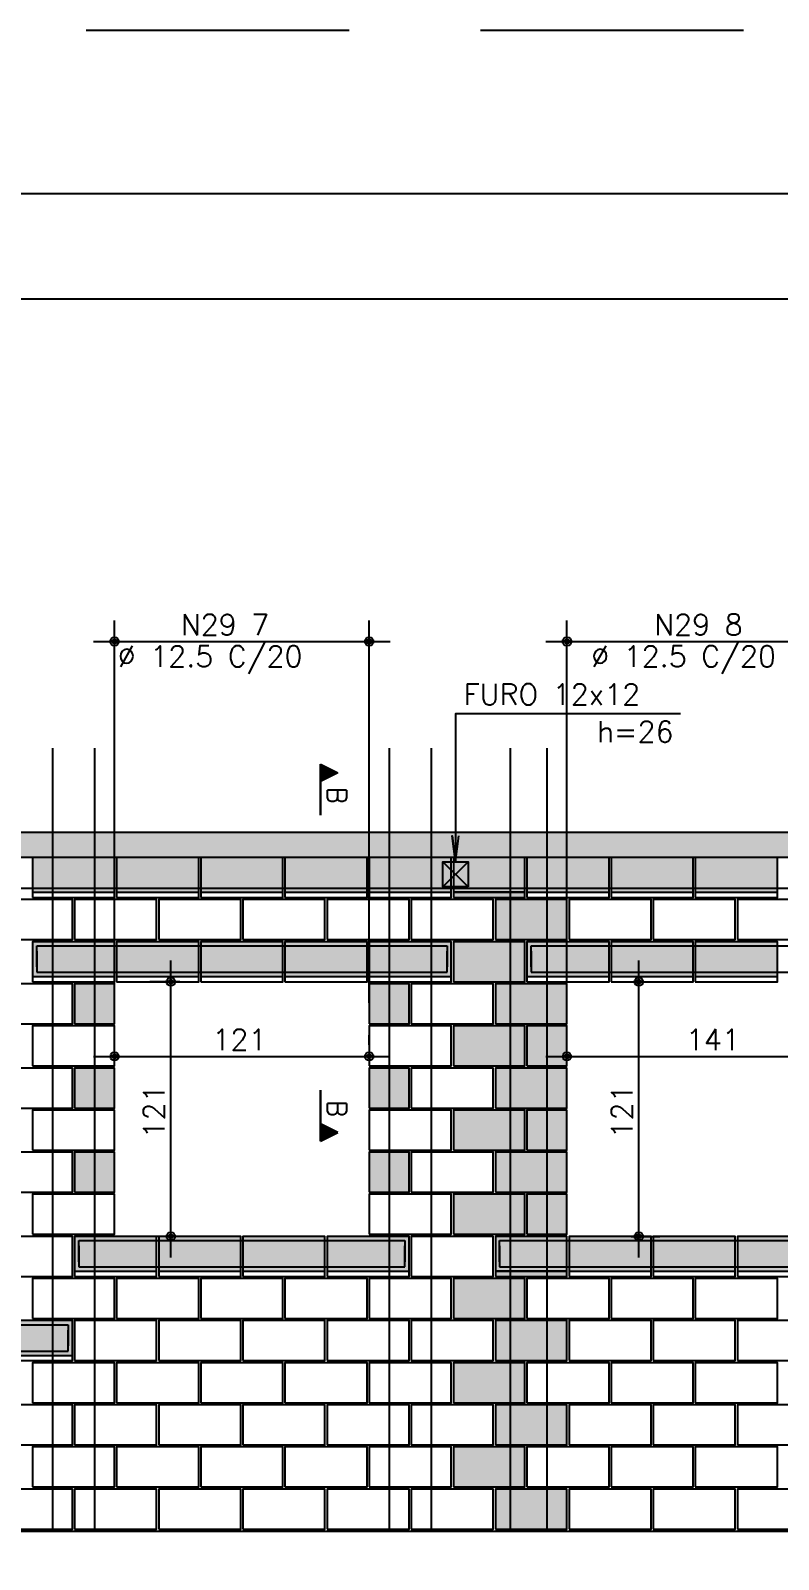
# Model space of a CAD drawing. Extents: x -1.9 to 86, y -1.6 to 60.9.
# Drawn here: x 23.02 to 30.13, y 46.42 to 60.95 of the extents above; entities that cross this region are included whole.
import ezdxf

# ---------------------------------------------------------------- set-up
doc = ezdxf.new("R2010")
doc.units = 0
doc.header["$MEASUREMENT"] = 0
doc.linetypes.add('HIDDEN', pattern=[0.375, 0.25, -0.125])
doc.layers.get('0').update_dxf_attribs({"linetype": 'CONTINUOUS'})
doc.layers.get('Defpoints').update_dxf_attribs({"linetype": 'CONTINUOUS'})
for name, color, linetype in [('ARQ_FOLHA', 7, 'CONTINUOUS'), ('PENA_01', 1, 'CONTINUOUS'), ('PENA_02', 2, 'CONTINUOUS'), ('PENA_03', 3, 'CONTINUOUS'), ('PENA_05', 5, 'CONTINUOUS'), ('PENA_09', 254, 'CONTINUOUS'), ('PENA_11', 252, 'CONTINUOUS'), ('PENA_21', 100, 'CONTINUOUS'), ('PENA_23', 50, 'CONTINUOUS')]:
    doc.layers.add(name, color=color, linetype=linetype)
doc.styles.get("Standard").update_dxf_attribs({"font": 'ROMANS.SHX'})

# ---------------------------------------------------------------- blocks, each defined once
blk = doc.blocks.new('FOLHA A1 - 841 X 594')
at = {"layer": 'ARQ_FOLHA', "color": 1}
for points in [[(-841, 0), (0, 0), (0, 594), (-841, 594)], [(-816, 10), (-10, 10), (-10, 584), (-816, 584)]]:
    blk.add_lwpolyline(points, close=True, dxfattribs=at)
at = {"layer": 'Defpoints', "color": 8, "linetype": 'HIDDEN', "ltscale": 100}
blk.add_lwpolyline([(-860.5, 609.5), (-860.5, -15.5), (19.5, -15.5), (19.5, 609.5)], close=True, dxfattribs=at)
blk = doc.blocks.new('*U24')
blk.add_blockref('FOLHA A1 - 841 X 594', (0, 0))

msp = doc.modelspace()

# ---------------------------------------------------------------- linework, layer by layer
at = {"layer": 'PENA_01', "linetype": 'Continuous'}
for p, q in [((23.82111, 51.709658), (23.82111, 55.341633)), ((26.24111, 51.709658), (26.24111, 55.341633)), ((28.12111, 51.899658), (28.12111, 55.341633)), ((23.62111, 55.141633), (26.44111, 55.141633)), ((27.92111, 55.141633), (31.14111, 55.141633)), ((26.941124, 53.049658), (27.181124, 52.809658)), ((27.181124, 53.049658), (26.941124, 52.809658)), ((23.04111, 52.759658), (23.82111, 52.759658)), ((23.84111, 52.759658), (24.62111, 52.759658)), ((24.64111, 52.759658), (25.42111, 52.759658)), ((25.44111, 52.759658), (26.22111, 52.759658)), ((26.24111, 52.759658), (27.02111, 52.759658)), ((27.04111, 52.759658), (27.72111, 52.759658)), ((27.74111, 52.759658), (28.52111, 52.759658)), ((28.54111, 52.759658), (29.32111, 52.759658)), ((29.34111, 52.759658), (30.12111, 52.759658)), ((24.35614, 49.289658), (24.35614, 52.109658)), ((28.803978, 49.289658), (28.803978, 52.109658)), ((23.04111, 51.959658), (23.82111, 51.959658)), ((23.84111, 51.959658), (24.62111, 51.959658)), ((24.44111, 51.909658), (24.15614, 51.909658)), ((24.64111, 51.959658), (25.42111, 51.959658)), ((25.44111, 51.959658), (26.22111, 51.959658)), ((26.24111, 51.959658), (27.02111, 51.959658)), ((27.74111, 51.959658), (28.52111, 51.959658)), ((28.54111, 51.959658), (29.32111, 51.959658)), ((28.74111, 51.909658), (29.003978, 51.909658)), ((29.34111, 51.959658), (30.12111, 51.959658)), ((23.82111, 51.289658), (23.82111, 51.400124)), ((26.24111, 51.309658), (26.24111, 51.400124)), ((28.12111, 51.309658), (28.12111, 51.400124)), ((23.62111, 51.200124), (26.44111, 51.200124)), ((27.92111, 51.200124), (31.14111, 51.200124)), ((24.43111, 49.489658), (24.15614, 49.489658)), ((28.73111, 49.489658), (29.003978, 49.489658)), ((23.44111, 49.159658), (24.22111, 49.159658)), ((24.24111, 49.159658), (25.02111, 49.159658)), ((25.04111, 49.159658), (25.82111, 49.159658)), ((25.84111, 49.159658), (26.62111, 49.159658)), ((27.44111, 49.159658), (28.12111, 49.159658)), ((28.14111, 49.159658), (28.92111, 49.159658)), ((28.94111, 49.159658), (29.72111, 49.159658)), ((29.74111, 49.159658), (30.52111, 49.159658)), ((22.64111, 48.359658), (23.42111, 48.359658))]:
    msp.add_line(p, q, dxfattribs=at)
msp.add_lwpolyline([(27.181124, 52.809658), (26.941124, 52.809658), (26.941124, 53.049658), (27.181124, 53.049658), (27.181124, 52.809658)], dxfattribs=at)
at = {"layer": 'PENA_02', "linetype": 'Continuous'}
msp.add_line((7.02111, 46.689658), (55.32111, 46.689658), dxfattribs=at)
for points in [[(7.02111, 53.329658), (55.32111, 53.329658), (55.32111, 53.089658), (55.02111, 53.089658), (55.02111, 52.709658), (54.54111, 52.709658), (54.54111, 53.089658), (53.82111, 53.089658), (53.82111, 51.909658), (48.84111, 51.909658), (48.84111, 53.089658), (48.44111, 53.089658), (48.44111, 52.709658), (48.16111, 52.709658), (48.16111, 53.089658), (47.38111, 53.089658), (47.38111, 52.709658), (47.10111, 52.709658), (47.10111, 53.089658), (46.42111, 53.089658), (46.42111, 51.909658), (39.64111, 51.909658), (39.64111, 53.089658), (7.62111, 53.089658)], [(23.04111, 52.709658), (23.82111, 52.709658), (23.82111, 53.089658), (23.04111, 53.089658), (23.04111, 52.709658)], [(23.84111, 52.709658), (24.62111, 52.709658), (24.62111, 53.089658), (23.84111, 53.089658), (23.84111, 52.709658)], [(24.64111, 52.709658), (25.42111, 52.709658), (25.42111, 53.089658), (24.64111, 53.089658), (24.64111, 52.709658)], [(25.44111, 52.709658), (26.22111, 52.709658), (26.22111, 53.089658), (25.44111, 53.089658), (25.44111, 52.709658)], [(26.24111, 52.709658), (27.02111, 52.709658), (27.02111, 53.089658), (26.24111, 53.089658), (26.24111, 52.709658)], [(27.04111, 52.709658), (27.72111, 52.709658), (27.72111, 53.089658), (27.04111, 53.089658), (27.04111, 52.709658)], [(27.74111, 52.709658), (28.52111, 52.709658), (28.52111, 53.089658), (27.74111, 53.089658), (27.74111, 52.709658)], [(28.54111, 52.709658), (29.32111, 52.709658), (29.32111, 53.089658), (28.54111, 53.089658), (28.54111, 52.709658)], [(29.34111, 52.709658), (30.12111, 52.709658), (30.12111, 53.089658), (29.34111, 53.089658), (29.34111, 52.709658)], [(22.64111, 52.309658), (23.42111, 52.309658), (23.42111, 52.689658), (22.64111, 52.689658), (22.64111, 52.309658)], [(23.44111, 52.309658), (24.22111, 52.309658), (24.22111, 52.689658), (23.44111, 52.689658), (23.44111, 52.309658)], [(24.24111, 52.309658), (25.02111, 52.309658), (25.02111, 52.689658), (24.24111, 52.689658), (24.24111, 52.309658)], [(25.04111, 52.309658), (25.82111, 52.309658), (25.82111, 52.689658), (25.04111, 52.689658), (25.04111, 52.309658)], [(25.84111, 52.309658), (26.62111, 52.309658), (26.62111, 52.689658), (25.84111, 52.689658), (25.84111, 52.309658)], [(26.64111, 52.309658), (27.42111, 52.309658), (27.42111, 52.689658), (26.64111, 52.689658), (26.64111, 52.309658)], [(27.44111, 52.309658), (28.12111, 52.309658), (28.12111, 52.689658), (27.44111, 52.689658), (27.44111, 52.309658)], [(28.14111, 52.309658), (28.92111, 52.309658), (28.92111, 52.689658), (28.14111, 52.689658), (28.14111, 52.309658)], [(28.94111, 52.309658), (29.72111, 52.309658), (29.72111, 52.689658), (28.94111, 52.689658), (28.94111, 52.309658)], [(29.74111, 52.309658), (30.52111, 52.309658), (30.52111, 52.689658), (29.74111, 52.689658), (29.74111, 52.309658)], [(23.04111, 51.909658), (23.82111, 51.909658), (23.82111, 52.289658), (23.04111, 52.289658), (23.04111, 51.909658)], [(23.84111, 51.909658), (24.62111, 51.909658), (24.62111, 52.289658), (23.84111, 52.289658), (23.84111, 51.909658)], [(24.64111, 51.909658), (25.42111, 51.909658), (25.42111, 52.289658), (24.64111, 52.289658), (24.64111, 51.909658)], [(25.44111, 51.909658), (26.22111, 51.909658), (26.22111, 52.289658), (25.44111, 52.289658), (25.44111, 51.909658)], [(26.24111, 51.909658), (27.02111, 51.909658), (27.02111, 52.289658), (26.24111, 52.289658), (26.24111, 51.909658)], [(27.04111, 51.909658), (27.72111, 51.909658), (27.72111, 52.289658), (27.04111, 52.289658), (27.04111, 51.909658)], [(27.74111, 51.909658), (28.52111, 51.909658), (28.52111, 52.289658), (27.74111, 52.289658), (27.74111, 51.909658)], [(28.54111, 51.909658), (29.32111, 51.909658), (29.32111, 52.289658), (28.54111, 52.289658), (28.54111, 51.909658)], [(29.34111, 51.909658), (30.12111, 51.909658), (30.12111, 52.289658), (29.34111, 52.289658), (29.34111, 51.909658)], [(22.64111, 51.509658), (23.42111, 51.509658), (23.42111, 51.889658), (22.64111, 51.889658), (22.64111, 51.509658)], [(23.44111, 51.509658), (23.82111, 51.509658), (23.82111, 51.889658), (23.44111, 51.889658), (23.44111, 51.509658)], [(26.24111, 51.509658), (26.62111, 51.509658), (26.62111, 51.889658), (26.24111, 51.889658), (26.24111, 51.509658)], [(26.64111, 51.509658), (27.42111, 51.509658), (27.42111, 51.889658), (26.64111, 51.889658), (26.64111, 51.509658)], [(27.44111, 51.509658), (28.12111, 51.509658), (28.12111, 51.889658), (27.44111, 51.889658), (27.44111, 51.509658)], [(23.04111, 51.109658), (23.82111, 51.109658), (23.82111, 51.489658), (23.04111, 51.489658), (23.04111, 51.109658)], [(26.24111, 51.109658), (27.02111, 51.109658), (27.02111, 51.489658), (26.24111, 51.489658), (26.24111, 51.109658)], [(27.04111, 51.109658), (27.72111, 51.109658), (27.72111, 51.489658), (27.04111, 51.489658), (27.04111, 51.109658)], [(27.74111, 51.109658), (28.12111, 51.109658), (28.12111, 51.489658), (27.74111, 51.489658), (27.74111, 51.109658)], [(22.64111, 50.709658), (23.42111, 50.709658), (23.42111, 51.089658), (22.64111, 51.089658), (22.64111, 50.709658)], [(23.44111, 50.709658), (23.82111, 50.709658), (23.82111, 51.089658), (23.44111, 51.089658), (23.44111, 50.709658)], [(26.24111, 50.709658), (26.62111, 50.709658), (26.62111, 51.089658), (26.24111, 51.089658), (26.24111, 50.709658)], [(26.64111, 50.709658), (27.42111, 50.709658), (27.42111, 51.089658), (26.64111, 51.089658), (26.64111, 50.709658)], [(27.44111, 50.709658), (28.12111, 50.709658), (28.12111, 51.089658), (27.44111, 51.089658), (27.44111, 50.709658)], [(23.04111, 50.309658), (23.82111, 50.309658), (23.82111, 50.689658), (23.04111, 50.689658), (23.04111, 50.309658)], [(26.24111, 50.309658), (27.02111, 50.309658), (27.02111, 50.689658), (26.24111, 50.689658), (26.24111, 50.309658)], [(27.04111, 50.309658), (27.72111, 50.309658), (27.72111, 50.689658), (27.04111, 50.689658), (27.04111, 50.309658)], [(27.74111, 50.309658), (28.12111, 50.309658), (28.12111, 50.689658), (27.74111, 50.689658), (27.74111, 50.309658)], [(22.64111, 49.909658), (23.42111, 49.909658), (23.42111, 50.289658), (22.64111, 50.289658), (22.64111, 49.909658)], [(23.44111, 49.909658), (23.82111, 49.909658), (23.82111, 50.289658), (23.44111, 50.289658), (23.44111, 49.909658)], [(26.24111, 49.909658), (26.62111, 49.909658), (26.62111, 50.289658), (26.24111, 50.289658), (26.24111, 49.909658)], [(26.64111, 49.909658), (27.42111, 49.909658), (27.42111, 50.289658), (26.64111, 50.289658), (26.64111, 49.909658)], [(27.44111, 49.909658), (28.12111, 49.909658), (28.12111, 50.289658), (27.44111, 50.289658), (27.44111, 49.909658)], [(23.04111, 49.509658), (23.82111, 49.509658), (23.82111, 49.889658), (23.04111, 49.889658), (23.04111, 49.509658)], [(26.24111, 49.509658), (27.02111, 49.509658), (27.02111, 49.889658), (26.24111, 49.889658), (26.24111, 49.509658)], [(27.04111, 49.509658), (27.72111, 49.509658), (27.72111, 49.889658), (27.04111, 49.889658), (27.04111, 49.509658)], [(27.74111, 49.509658), (28.12111, 49.509658), (28.12111, 49.889658), (27.74111, 49.889658), (27.74111, 49.509658)], [(22.64111, 49.109658), (23.42111, 49.109658), (23.42111, 49.489658), (22.64111, 49.489658), (22.64111, 49.109658)], [(23.44111, 49.109658), (24.22111, 49.109658), (24.22111, 49.489658), (23.44111, 49.489658), (23.44111, 49.109658)], [(24.24111, 49.109658), (25.02111, 49.109658), (25.02111, 49.489658), (24.24111, 49.489658), (24.24111, 49.109658)], [(25.04111, 49.109658), (25.82111, 49.109658), (25.82111, 49.489658), (25.04111, 49.489658), (25.04111, 49.109658)], [(25.84111, 49.109658), (26.62111, 49.109658), (26.62111, 49.489658), (25.84111, 49.489658), (25.84111, 49.109658)], [(26.64111, 49.109658), (27.42111, 49.109658), (27.42111, 49.489658), (26.64111, 49.489658), (26.64111, 49.109658)], [(27.44111, 49.109658), (28.12111, 49.109658), (28.12111, 49.489658), (27.44111, 49.489658), (27.44111, 49.109658)], [(28.14111, 49.109658), (28.92111, 49.109658), (28.92111, 49.489658), (28.14111, 49.489658), (28.14111, 49.109658)], [(28.94111, 49.109658), (29.72111, 49.109658), (29.72111, 49.489658), (28.94111, 49.489658), (28.94111, 49.109658)], [(29.74111, 49.109658), (30.52111, 49.109658), (30.52111, 49.489658), (29.74111, 49.489658), (29.74111, 49.109658)], [(23.04111, 48.709658), (23.82111, 48.709658), (23.82111, 49.089658), (23.04111, 49.089658), (23.04111, 48.709658)], [(23.84111, 48.709658), (24.62111, 48.709658), (24.62111, 49.089658), (23.84111, 49.089658), (23.84111, 48.709658)], [(24.64111, 48.709658), (25.42111, 48.709658), (25.42111, 49.089658), (24.64111, 49.089658), (24.64111, 48.709658)], [(25.44111, 48.709658), (26.22111, 48.709658), (26.22111, 49.089658), (25.44111, 49.089658), (25.44111, 48.709658)], [(26.24111, 48.709658), (27.02111, 48.709658), (27.02111, 49.089658), (26.24111, 49.089658), (26.24111, 48.709658)], [(27.04111, 48.709658), (27.72111, 48.709658), (27.72111, 49.089658), (27.04111, 49.089658), (27.04111, 48.709658)], [(27.74111, 48.709658), (28.52111, 48.709658), (28.52111, 49.089658), (27.74111, 49.089658), (27.74111, 48.709658)], [(28.54111, 48.709658), (29.32111, 48.709658), (29.32111, 49.089658), (28.54111, 49.089658), (28.54111, 48.709658)], [(29.34111, 48.709658), (30.12111, 48.709658), (30.12111, 49.089658), (29.34111, 49.089658), (29.34111, 48.709658)], [(22.64111, 48.309658), (23.42111, 48.309658), (23.42111, 48.689658), (22.64111, 48.689658), (22.64111, 48.309658)], [(23.44111, 48.309658), (24.22111, 48.309658), (24.22111, 48.689658), (23.44111, 48.689658), (23.44111, 48.309658)], [(24.24111, 48.309658), (25.02111, 48.309658), (25.02111, 48.689658), (24.24111, 48.689658), (24.24111, 48.309658)], [(25.04111, 48.309658), (25.82111, 48.309658), (25.82111, 48.689658), (25.04111, 48.689658), (25.04111, 48.309658)], [(25.84111, 48.309658), (26.62111, 48.309658), (26.62111, 48.689658), (25.84111, 48.689658), (25.84111, 48.309658)], [(26.64111, 48.309658), (27.42111, 48.309658), (27.42111, 48.689658), (26.64111, 48.689658), (26.64111, 48.309658)], [(27.44111, 48.309658), (28.12111, 48.309658), (28.12111, 48.689658), (27.44111, 48.689658), (27.44111, 48.309658)], [(28.14111, 48.309658), (28.92111, 48.309658), (28.92111, 48.689658), (28.14111, 48.689658), (28.14111, 48.309658)], [(28.94111, 48.309658), (29.72111, 48.309658), (29.72111, 48.689658), (28.94111, 48.689658), (28.94111, 48.309658)], [(29.74111, 48.309658), (30.52111, 48.309658), (30.52111, 48.689658), (29.74111, 48.689658), (29.74111, 48.309658)], [(23.04111, 47.909658), (23.82111, 47.909658), (23.82111, 48.289658), (23.04111, 48.289658), (23.04111, 47.909658)], [(23.84111, 47.909658), (24.62111, 47.909658), (24.62111, 48.289658), (23.84111, 48.289658), (23.84111, 47.909658)], [(24.64111, 47.909658), (25.42111, 47.909658), (25.42111, 48.289658), (24.64111, 48.289658), (24.64111, 47.909658)], [(25.44111, 47.909658), (26.22111, 47.909658), (26.22111, 48.289658), (25.44111, 48.289658), (25.44111, 47.909658)], [(26.24111, 47.909658), (27.02111, 47.909658), (27.02111, 48.289658), (26.24111, 48.289658), (26.24111, 47.909658)], [(27.04111, 47.909658), (27.72111, 47.909658), (27.72111, 48.289658), (27.04111, 48.289658), (27.04111, 47.909658)], [(27.74111, 47.909658), (28.52111, 47.909658), (28.52111, 48.289658), (27.74111, 48.289658), (27.74111, 47.909658)], [(28.54111, 47.909658), (29.32111, 47.909658), (29.32111, 48.289658), (28.54111, 48.289658), (28.54111, 47.909658)], [(29.34111, 47.909658), (30.12111, 47.909658), (30.12111, 48.289658), (29.34111, 48.289658), (29.34111, 47.909658)], [(22.64111, 47.509658), (23.42111, 47.509658), (23.42111, 47.889658), (22.64111, 47.889658), (22.64111, 47.509658)], [(23.44111, 47.509658), (24.22111, 47.509658), (24.22111, 47.889658), (23.44111, 47.889658), (23.44111, 47.509658)], [(24.24111, 47.509658), (25.02111, 47.509658), (25.02111, 47.889658), (24.24111, 47.889658), (24.24111, 47.509658)], [(25.04111, 47.509658), (25.82111, 47.509658), (25.82111, 47.889658), (25.04111, 47.889658), (25.04111, 47.509658)], [(25.84111, 47.509658), (26.62111, 47.509658), (26.62111, 47.889658), (25.84111, 47.889658), (25.84111, 47.509658)], [(26.64111, 47.509658), (27.42111, 47.509658), (27.42111, 47.889658), (26.64111, 47.889658), (26.64111, 47.509658)], [(27.44111, 47.509658), (28.12111, 47.509658), (28.12111, 47.889658), (27.44111, 47.889658), (27.44111, 47.509658)], [(28.14111, 47.509658), (28.92111, 47.509658), (28.92111, 47.889658), (28.14111, 47.889658), (28.14111, 47.509658)], [(28.94111, 47.509658), (29.72111, 47.509658), (29.72111, 47.889658), (28.94111, 47.889658), (28.94111, 47.509658)], [(29.74111, 47.509658), (30.52111, 47.509658), (30.52111, 47.889658), (29.74111, 47.889658), (29.74111, 47.509658)], [(23.04111, 47.109658), (23.82111, 47.109658), (23.82111, 47.489658), (23.04111, 47.489658), (23.04111, 47.109658)], [(23.84111, 47.109658), (24.62111, 47.109658), (24.62111, 47.489658), (23.84111, 47.489658), (23.84111, 47.109658)], [(24.64111, 47.109658), (25.42111, 47.109658), (25.42111, 47.489658), (24.64111, 47.489658), (24.64111, 47.109658)], [(25.44111, 47.109658), (26.22111, 47.109658), (26.22111, 47.489658), (25.44111, 47.489658), (25.44111, 47.109658)], [(26.24111, 47.109658), (27.02111, 47.109658), (27.02111, 47.489658), (26.24111, 47.489658), (26.24111, 47.109658)], [(27.04111, 47.109658), (27.72111, 47.109658), (27.72111, 47.489658), (27.04111, 47.489658), (27.04111, 47.109658)], [(27.74111, 47.109658), (28.52111, 47.109658), (28.52111, 47.489658), (27.74111, 47.489658), (27.74111, 47.109658)], [(28.54111, 47.109658), (29.32111, 47.109658), (29.32111, 47.489658), (28.54111, 47.489658), (28.54111, 47.109658)], [(29.34111, 47.109658), (30.12111, 47.109658), (30.12111, 47.489658), (29.34111, 47.489658), (29.34111, 47.109658)], [(22.64111, 46.709658), (23.42111, 46.709658), (23.42111, 47.089658), (22.64111, 47.089658), (22.64111, 46.709658)], [(23.44111, 46.709658), (24.22111, 46.709658), (24.22111, 47.089658), (23.44111, 47.089658), (23.44111, 46.709658)], [(24.24111, 46.709658), (25.02111, 46.709658), (25.02111, 47.089658), (24.24111, 47.089658), (24.24111, 46.709658)], [(25.04111, 46.709658), (25.82111, 46.709658), (25.82111, 47.089658), (25.04111, 47.089658), (25.04111, 46.709658)], [(25.84111, 46.709658), (26.62111, 46.709658), (26.62111, 47.089658), (25.84111, 47.089658), (25.84111, 46.709658)], [(26.64111, 46.709658), (27.42111, 46.709658), (27.42111, 47.089658), (26.64111, 47.089658), (26.64111, 46.709658)], [(27.44111, 46.709658), (28.12111, 46.709658), (28.12111, 47.089658), (27.44111, 47.089658), (27.44111, 46.709658)], [(28.14111, 46.709658), (28.92111, 46.709658), (28.92111, 47.089658), (28.14111, 47.089658), (28.14111, 46.709658)], [(28.94111, 46.709658), (29.72111, 46.709658), (29.72111, 47.089658), (28.94111, 47.089658), (28.94111, 46.709658)], [(29.74111, 46.709658), (30.52111, 46.709658), (30.52111, 47.089658), (29.74111, 47.089658), (29.74111, 46.709658)]]:
    msp.add_lwpolyline(points, dxfattribs=at)
for centre, radius in [((23.82111, 55.141633), 0.041625), ((23.82111, 55.141633), 0.02075), ((26.24111, 55.141633), 0.041625), ((26.24111, 55.141633), 0.02075), ((28.12111, 55.141633), 0.041625), ((28.12111, 55.141633), 0.02075), ((24.35614, 51.909658), 0.04), ((24.35614, 51.909658), 0.02), ((28.803978, 51.909658), 0.04), ((28.803978, 51.909658), 0.02), ((23.82111, 51.200124), 0.04), ((23.82111, 51.200124), 0.02), ((26.24111, 51.200124), 0.04), ((26.24111, 51.200124), 0.02), ((28.12111, 51.200124), 0.04), ((28.12111, 51.200124), 0.02), ((24.35614, 49.489658), 0.04), ((28.803978, 49.489658), 0.04), ((24.35614, 49.489658), 0.02), ((28.803978, 49.489658), 0.02)]:
    msp.add_circle(centre, radius, dxfattribs=at)
at = {"layer": 'PENA_03', "linetype": 'Continuous'}
for p, q in [((25.777661, 53.49098), (25.777661, 53.977362)), ((25.777661, 53.977362), (25.943594, 53.894396)), ((25.778356, 53.976234), (25.942033, 53.894396)), ((25.943594, 53.894396), (25.778356, 53.811777)), ((25.778357, 53.976234), (25.778357, 53.812557)), ((25.942033, 53.894396), (25.778357, 53.812557)), ((25.790425, 53.97098), (25.790425, 53.817811)), ((25.803189, 53.964598), (25.803189, 53.824193)), ((25.815953, 53.958216), (25.815953, 53.830575)), ((25.828717, 53.951834), (25.828717, 53.836957)), ((25.841481, 53.945452), (25.841481, 53.843339)), ((25.854245, 53.93907), (25.854245, 53.849721)), ((25.867009, 53.932688), (25.867009, 53.856103)), ((25.879773, 53.926306), (25.879773, 53.862485)), ((25.892537, 53.919924), (25.892537, 53.868867)), ((25.905301, 53.913542), (25.905301, 53.875249)), ((25.918066, 53.90716), (25.918066, 53.881631)), ((25.93083, 53.900778), (25.93083, 53.888014)), ((25.778357, 53.811777), (25.778357, 53.49098)), ((24.64111, 51.909658), (24.64111, 51.909658)), ((28.54111, 51.909658), (28.54111, 51.909658)), ((28.12111, 51.699658), (28.12111, 51.699658)), ((23.82111, 51.509658), (23.82111, 51.509658)), ((26.24111, 51.509658), (26.24111, 51.509658)), ((23.82111, 51.089658), (23.82111, 51.089658)), ((26.24111, 51.109658), (26.24111, 51.109658)), ((28.12111, 51.109658), (28.12111, 51.109658)), ((25.777661, 50.880238), (25.777661, 50.393856)), ((25.778357, 50.559441), (25.778357, 50.880238)), ((25.943594, 50.476822), (25.778356, 50.559441)), ((25.778357, 50.394984), (25.778357, 50.558661)), ((25.942033, 50.476822), (25.778357, 50.558661)), ((25.790425, 50.400238), (25.790425, 50.553407)), ((25.803189, 50.40662), (25.803189, 50.547025)), ((25.777661, 50.393856), (25.943594, 50.476822)), ((25.778356, 50.394984), (25.942033, 50.476822)), ((25.815953, 50.413002), (25.815953, 50.540643)), ((25.828717, 50.419384), (25.828717, 50.534261)), ((25.841481, 50.425766), (25.841481, 50.527879)), ((25.854245, 50.432148), (25.854245, 50.521497)), ((25.867009, 50.43853), (25.867009, 50.515115)), ((25.879773, 50.444912), (25.879773, 50.508733)), ((25.892537, 50.451294), (25.892537, 50.502351)), ((25.905301, 50.457676), (25.905301, 50.495969)), ((25.918066, 50.464058), (25.918066, 50.489587)), ((25.93083, 50.47044), (25.93083, 50.483204)), ((24.63111, 49.489658), (24.63111, 49.489658)), ((28.53111, 49.489658), (28.53111, 49.489658))]:
    msp.add_line(p, q, dxfattribs=at)
msp.add_lwpolyline([(29.201089, 54.453747), (27.061124, 54.453747), (27.061124, 53.047856), (27.028492, 53.295717), (27.061124, 53.047856), (27.093755, 53.295717)], dxfattribs=at)
at = {"layer": 'PENA_05', "linetype": 'Continuous'}
for p, q in [((20.55111, 52.799658), (40.04111, 52.799658)), ((23.08111, 52.049658), (23.08111, 52.249658)), ((23.08111, 52.249658), (26.98111, 52.249658)), ((23.08111, 52.199658), (23.08111, 51.999658)), ((26.98111, 52.249658), (26.98111, 52.049658)), ((26.98111, 51.999658), (26.98111, 52.199658)), ((27.78111, 52.049658), (27.78111, 52.249658)), ((27.78111, 52.249658), (31.58111, 52.249658)), ((27.78111, 52.199658), (27.78111, 51.999658)), ((23.08111, 51.999658), (26.98111, 51.999658)), ((27.78111, 51.999658), (31.58111, 51.999658)), ((23.48111, 49.249658), (23.48111, 49.449658)), ((23.48111, 49.449658), (26.58111, 49.449658)), ((23.48111, 49.399658), (23.48111, 49.199658)), ((26.58111, 49.449658), (26.58111, 49.249658)), ((26.58111, 49.199658), (26.58111, 49.399658)), ((27.48111, 49.249658), (27.48111, 49.449658)), ((27.48111, 49.449658), (31.58111, 49.449658)), ((27.48111, 49.399658), (27.48111, 49.199658)), ((23.48111, 49.199658), (26.58111, 49.199658)), ((27.48111, 49.199658), (31.58111, 49.199658)), ((19.58111, 48.649658), (23.38111, 48.649658)), ((23.38111, 48.649658), (23.38111, 48.449658)), ((23.38111, 48.399658), (23.38111, 48.599658)), ((19.58111, 48.399658), (23.38111, 48.399658))]:
    msp.add_line(p, q, dxfattribs=at)
for points in [[(23.23111, 54.129658), (23.23111, 46.689658)], [(23.63111, 54.129658), (23.63111, 46.689658)], [(26.43111, 54.129658), (26.43111, 46.689658)], [(26.83111, 54.129658), (26.83111, 46.689658)], [(27.58111, 54.129658), (27.58111, 46.689658)], [(27.93111, 54.129658), (27.93111, 46.689658)]]:
    msp.add_lwpolyline(points, dxfattribs=at)
at = {"layer": 'PENA_09', "linetype": 'Continuous'}
for points in [[(23.04111, 52.759658), (23.82111, 52.759658), (23.82111, 53.089658), (23.04111, 53.089658), (23.04111, 52.759658)], [(23.84111, 52.759658), (24.62111, 52.759658), (24.62111, 53.089658), (23.84111, 53.089658), (23.84111, 52.759658)], [(24.64111, 52.759658), (25.42111, 52.759658), (25.42111, 53.089658), (24.64111, 53.089658), (24.64111, 52.759658)], [(25.44111, 52.759658), (26.22111, 52.759658), (26.22111, 53.089658), (25.44111, 53.089658), (25.44111, 52.759658)], [(26.24111, 52.759658), (27.02111, 52.759658), (27.02111, 53.089658), (26.24111, 53.089658), (26.24111, 52.759658)], [(27.04111, 52.759658), (27.72111, 52.759658), (27.72111, 53.089658), (27.04111, 53.089658), (27.04111, 52.759658)], [(27.74111, 52.759658), (28.52111, 52.759658), (28.52111, 53.089658), (27.74111, 53.089658), (27.74111, 52.759658)], [(28.54111, 52.759658), (29.32111, 52.759658), (29.32111, 53.089658), (28.54111, 53.089658), (28.54111, 52.759658)], [(29.34111, 52.759658), (30.12111, 52.759658), (30.12111, 53.089658), (29.34111, 53.089658), (29.34111, 52.759658)], [(23.04111, 51.959658), (23.82111, 51.959658), (23.82111, 52.289658), (23.04111, 52.289658), (23.04111, 51.959658)], [(23.84111, 51.959658), (24.62111, 51.959658), (24.62111, 52.289658), (23.84111, 52.289658), (23.84111, 51.959658)], [(24.64111, 51.959658), (25.42111, 51.959658), (25.42111, 52.289658), (24.64111, 52.289658), (24.64111, 51.959658)], [(25.44111, 51.959658), (26.22111, 51.959658), (26.22111, 52.289658), (25.44111, 52.289658), (25.44111, 51.959658)], [(26.24111, 51.959658), (27.02111, 51.959658), (27.02111, 52.289658), (26.24111, 52.289658), (26.24111, 51.959658)], [(27.74111, 51.959658), (28.52111, 51.959658), (28.52111, 52.289658), (27.74111, 52.289658), (27.74111, 51.959658)], [(28.54111, 51.959658), (29.32111, 51.959658), (29.32111, 52.289658), (28.54111, 52.289658), (28.54111, 51.959658)], [(29.34111, 51.959658), (30.12111, 51.959658), (30.12111, 52.289658), (29.34111, 52.289658), (29.34111, 51.959658)], [(23.44111, 49.159658), (24.22111, 49.159658), (24.22111, 49.489658), (23.44111, 49.489658), (23.44111, 49.159658)], [(24.24111, 49.159658), (25.02111, 49.159658), (25.02111, 49.489658), (24.24111, 49.489658), (24.24111, 49.159658)], [(25.04111, 49.159658), (25.82111, 49.159658), (25.82111, 49.489658), (25.04111, 49.489658), (25.04111, 49.159658)], [(25.84111, 49.159658), (26.62111, 49.159658), (26.62111, 49.489658), (25.84111, 49.489658), (25.84111, 49.159658)], [(27.44111, 49.159658), (28.12111, 49.159658), (28.12111, 49.489658), (27.44111, 49.489658), (27.44111, 49.159658)], [(28.14111, 49.159658), (28.92111, 49.159658), (28.92111, 49.489658), (28.14111, 49.489658), (28.14111, 49.159658)], [(28.94111, 49.159658), (29.72111, 49.159658), (29.72111, 49.489658), (28.94111, 49.489658), (28.94111, 49.159658)], [(29.74111, 49.159658), (30.52111, 49.159658), (30.52111, 49.489658), (29.74111, 49.489658), (29.74111, 49.159658)], [(22.64111, 48.359658), (23.42111, 48.359658), (23.42111, 48.689658), (22.64111, 48.689658), (22.64111, 48.359658)]]:
    msp.add_lwpolyline(points, dxfattribs=at)
for points in [[(23.04111, 52.759658), (23.82111, 52.759658), (23.82111, 53.089658)], [(23.04111, 52.759658), (23.82111, 53.089658), (23.04111, 53.089658)], [(23.04111, 52.759658), (23.04111, 53.089658), (23.04111, 52.759658)], [(23.84111, 52.759658), (24.62111, 52.759658), (24.62111, 53.089658)], [(23.84111, 52.759658), (24.62111, 53.089658), (23.84111, 53.089658)], [(23.84111, 52.759658), (23.84111, 53.089658), (23.84111, 52.759658)], [(24.64111, 52.759658), (25.42111, 52.759658), (25.42111, 53.089658)], [(24.64111, 52.759658), (25.42111, 53.089658), (24.64111, 53.089658)], [(24.64111, 52.759658), (24.64111, 53.089658), (24.64111, 52.759658)], [(25.44111, 52.759658), (26.22111, 52.759658), (26.22111, 53.089658)], [(25.44111, 52.759658), (26.22111, 53.089658), (25.44111, 53.089658)], [(25.44111, 52.759658), (25.44111, 53.089658), (25.44111, 52.759658)], [(26.24111, 52.759658), (27.02111, 52.759658), (27.02111, 53.089658)], [(26.24111, 52.759658), (27.02111, 53.089658), (26.24111, 53.089658)], [(26.24111, 52.759658), (26.24111, 53.089658), (26.24111, 52.759658)], [(27.04111, 52.759658), (27.72111, 52.759658), (27.72111, 53.089658)], [(27.04111, 52.759658), (27.72111, 53.089658), (27.04111, 53.089658)], [(27.04111, 52.759658), (27.04111, 53.089658), (27.04111, 52.759658)], [(27.74111, 52.759658), (28.52111, 52.759658), (28.52111, 53.089658)], [(27.74111, 52.759658), (28.52111, 53.089658), (27.74111, 53.089658)], [(27.74111, 52.759658), (27.74111, 53.089658), (27.74111, 52.759658)], [(28.54111, 52.759658), (29.32111, 52.759658), (29.32111, 53.089658)], [(28.54111, 52.759658), (29.32111, 53.089658), (28.54111, 53.089658)], [(28.54111, 52.759658), (28.54111, 53.089658), (28.54111, 52.759658)], [(29.34111, 52.759658), (30.12111, 52.759658), (30.12111, 53.089658)], [(29.34111, 52.759658), (30.12111, 53.089658), (29.34111, 53.089658)], [(29.34111, 52.759658), (29.34111, 53.089658), (29.34111, 52.759658)], [(23.04111, 51.959658), (23.82111, 51.959658), (23.82111, 52.289658)], [(23.04111, 51.959658), (23.82111, 52.289658), (23.04111, 52.289658)], [(23.04111, 51.959658), (23.04111, 52.289658), (23.04111, 51.959658)], [(23.84111, 51.959658), (24.62111, 51.959658), (24.62111, 52.289658)], [(23.84111, 51.959658), (24.62111, 52.289658), (23.84111, 52.289658)], [(23.84111, 51.959658), (23.84111, 52.289658), (23.84111, 51.959658)], [(24.64111, 51.959658), (25.42111, 51.959658), (25.42111, 52.289658)], [(24.64111, 51.959658), (25.42111, 52.289658), (24.64111, 52.289658)], [(24.64111, 51.959658), (24.64111, 52.289658), (24.64111, 51.959658)], [(25.44111, 51.959658), (26.22111, 51.959658), (26.22111, 52.289658)], [(25.44111, 51.959658), (26.22111, 52.289658), (25.44111, 52.289658)], [(25.44111, 51.959658), (25.44111, 52.289658), (25.44111, 51.959658)], [(26.24111, 51.959658), (27.02111, 51.959658), (27.02111, 52.289658)], [(26.24111, 51.959658), (27.02111, 52.289658), (26.24111, 52.289658)], [(26.24111, 51.959658), (26.24111, 52.289658), (26.24111, 51.959658)], [(27.74111, 51.959658), (28.52111, 51.959658), (28.52111, 52.289658)], [(27.74111, 51.959658), (28.52111, 52.289658), (27.74111, 52.289658)], [(27.74111, 51.959658), (27.74111, 52.289658), (27.74111, 51.959658)], [(28.54111, 51.959658), (29.32111, 51.959658), (29.32111, 52.289658)], [(28.54111, 51.959658), (29.32111, 52.289658), (28.54111, 52.289658)], [(28.54111, 51.959658), (28.54111, 52.289658), (28.54111, 51.959658)], [(29.34111, 51.959658), (30.12111, 51.959658), (30.12111, 52.289658)], [(29.34111, 51.959658), (30.12111, 52.289658), (29.34111, 52.289658)], [(29.34111, 51.959658), (29.34111, 52.289658), (29.34111, 51.959658)], [(23.44111, 49.159658), (24.22111, 49.159658), (24.22111, 49.489658)], [(23.44111, 49.159658), (24.22111, 49.489658), (23.44111, 49.489658)], [(23.44111, 49.159658), (23.44111, 49.489658), (23.44111, 49.159658)], [(24.24111, 49.159658), (25.02111, 49.159658), (25.02111, 49.489658)], [(24.24111, 49.159658), (25.02111, 49.489658), (24.24111, 49.489658)], [(24.24111, 49.159658), (24.24111, 49.489658), (24.24111, 49.159658)], [(25.04111, 49.159658), (25.82111, 49.159658), (25.82111, 49.489658)], [(25.04111, 49.159658), (25.82111, 49.489658), (25.04111, 49.489658)], [(25.04111, 49.159658), (25.04111, 49.489658), (25.04111, 49.159658)], [(25.84111, 49.159658), (26.62111, 49.159658), (26.62111, 49.489658)], [(25.84111, 49.159658), (26.62111, 49.489658), (25.84111, 49.489658)], [(25.84111, 49.159658), (25.84111, 49.489658), (25.84111, 49.159658)], [(27.44111, 49.159658), (28.12111, 49.159658), (28.12111, 49.489658)], [(27.44111, 49.159658), (28.12111, 49.489658), (27.44111, 49.489658)], [(27.44111, 49.159658), (27.44111, 49.489658), (27.44111, 49.159658)], [(28.14111, 49.159658), (28.92111, 49.159658), (28.92111, 49.489658)], [(28.14111, 49.159658), (28.92111, 49.489658), (28.14111, 49.489658)], [(28.14111, 49.159658), (28.14111, 49.489658), (28.14111, 49.159658)], [(28.94111, 49.159658), (29.72111, 49.159658), (29.72111, 49.489658)], [(28.94111, 49.159658), (29.72111, 49.489658), (28.94111, 49.489658)], [(28.94111, 49.159658), (28.94111, 49.489658), (28.94111, 49.159658)], [(29.74111, 49.159658), (30.52111, 49.159658), (30.52111, 49.489658)], [(29.74111, 49.159658), (30.52111, 49.489658), (29.74111, 49.489658)], [(29.74111, 49.159658), (29.74111, 49.489658), (29.74111, 49.159658)], [(22.64111, 48.359658), (23.42111, 48.359658), (23.42111, 48.689658)], [(22.64111, 48.359658), (23.42111, 48.689658), (22.64111, 48.689658)]]:
    msp.add_solid(points, dxfattribs=at)
at = {"layer": 'PENA_11', "linetype": 'Continuous'}
for points in [[(7.62111, 53.089658), (7.02111, 53.329658), (55.32111, 53.329658)], [(7.62111, 53.089658), (55.32111, 53.329658), (39.64111, 53.089658)]]:
    msp.add_solid(points, dxfattribs=at)
at = {"layer": 'PENA_21', "linetype": 'Continuous'}
for points in [[(27.04111, 52.709658), (27.72111, 52.709658), (27.72111, 52.759658), (27.04111, 52.759658), (27.04111, 52.709658)], [(27.44111, 52.309658), (28.12111, 52.309658), (28.12111, 52.689658), (27.44111, 52.689658), (27.44111, 52.309658)], [(27.04111, 51.909658), (27.72111, 51.909658), (27.72111, 52.289658), (27.04111, 52.289658), (27.04111, 51.909658)], [(27.44111, 51.509658), (28.12111, 51.509658), (28.12111, 51.889658), (27.44111, 51.889658), (27.44111, 51.509658)], [(27.04111, 51.109658), (27.72111, 51.109658), (27.72111, 51.489658), (27.04111, 51.489658), (27.04111, 51.109658)], [(27.44111, 50.709658), (28.12111, 50.709658), (28.12111, 51.089658), (27.44111, 51.089658), (27.44111, 50.709658)], [(27.04111, 50.309658), (27.72111, 50.309658), (27.72111, 50.689658), (27.04111, 50.689658), (27.04111, 50.309658)], [(27.44111, 49.909658), (28.12111, 49.909658), (28.12111, 50.289658), (27.44111, 50.289658), (27.44111, 49.909658)], [(27.04111, 49.509658), (27.72111, 49.509658), (27.72111, 49.889658), (27.04111, 49.889658), (27.04111, 49.509658)], [(27.44111, 49.109658), (28.12111, 49.109658), (28.12111, 49.159658), (27.44111, 49.159658), (27.44111, 49.109658)], [(27.04111, 48.709658), (27.72111, 48.709658), (27.72111, 49.089658), (27.04111, 49.089658), (27.04111, 48.709658)], [(27.44111, 48.309658), (28.12111, 48.309658), (28.12111, 48.689658), (27.44111, 48.689658), (27.44111, 48.309658)], [(27.04111, 47.909658), (27.72111, 47.909658), (27.72111, 48.289658), (27.04111, 48.289658), (27.04111, 47.909658)], [(27.44111, 47.509658), (28.12111, 47.509658), (28.12111, 47.889658), (27.44111, 47.889658), (27.44111, 47.509658)], [(27.04111, 47.109658), (27.72111, 47.109658), (27.72111, 47.489658), (27.04111, 47.489658), (27.04111, 47.109658)], [(27.44111, 46.709658), (28.12111, 46.709658), (28.12111, 47.089658), (27.44111, 47.089658), (27.44111, 46.709658)]]:
    msp.add_lwpolyline(points, dxfattribs=at)
for points in [[(27.04111, 52.709658), (27.72111, 52.709658), (27.72111, 52.759658)], [(27.04111, 52.709658), (27.72111, 52.759658), (27.04111, 52.759658)], [(27.04111, 52.709658), (27.04111, 52.759658), (27.04111, 52.709658)], [(27.44111, 52.309658), (28.12111, 52.309658), (28.12111, 52.689658)], [(27.44111, 52.309658), (28.12111, 52.689658), (27.44111, 52.689658)], [(27.44111, 52.309658), (27.44111, 52.689658), (27.44111, 52.309658)], [(27.04111, 51.909658), (27.72111, 51.909658), (27.72111, 52.289658)], [(27.04111, 51.909658), (27.72111, 52.289658), (27.04111, 52.289658)], [(27.04111, 51.909658), (27.04111, 52.289658), (27.04111, 51.909658)], [(27.44111, 51.509658), (28.12111, 51.509658), (28.12111, 51.889658)], [(27.44111, 51.509658), (28.12111, 51.889658), (27.44111, 51.889658)], [(27.44111, 51.509658), (27.44111, 51.889658), (27.44111, 51.509658)], [(27.04111, 51.109658), (27.72111, 51.109658), (27.72111, 51.489658)], [(27.04111, 51.109658), (27.72111, 51.489658), (27.04111, 51.489658)], [(27.04111, 51.109658), (27.04111, 51.489658), (27.04111, 51.109658)], [(27.44111, 50.709658), (28.12111, 50.709658), (28.12111, 51.089658)], [(27.44111, 50.709658), (28.12111, 51.089658), (27.44111, 51.089658)], [(27.44111, 50.709658), (27.44111, 51.089658), (27.44111, 50.709658)], [(27.04111, 50.309658), (27.72111, 50.309658), (27.72111, 50.689658)], [(27.04111, 50.309658), (27.72111, 50.689658), (27.04111, 50.689658)], [(27.04111, 50.309658), (27.04111, 50.689658), (27.04111, 50.309658)], [(27.44111, 49.909658), (28.12111, 49.909658), (28.12111, 50.289658)], [(27.44111, 49.909658), (28.12111, 50.289658), (27.44111, 50.289658)], [(27.44111, 49.909658), (27.44111, 50.289658), (27.44111, 49.909658)], [(27.04111, 49.509658), (27.72111, 49.509658), (27.72111, 49.889658)], [(27.04111, 49.509658), (27.72111, 49.889658), (27.04111, 49.889658)], [(27.04111, 49.509658), (27.04111, 49.889658), (27.04111, 49.509658)], [(27.44111, 49.109658), (28.12111, 49.109658), (28.12111, 49.159658)], [(27.44111, 49.109658), (28.12111, 49.159658), (27.44111, 49.159658)], [(27.44111, 49.109658), (27.44111, 49.159658), (27.44111, 49.109658)], [(27.04111, 48.709658), (27.72111, 48.709658), (27.72111, 49.089658)], [(27.04111, 48.709658), (27.72111, 49.089658), (27.04111, 49.089658)], [(27.04111, 48.709658), (27.04111, 49.089658), (27.04111, 48.709658)], [(27.44111, 48.309658), (28.12111, 48.309658), (28.12111, 48.689658)], [(27.44111, 48.309658), (28.12111, 48.689658), (27.44111, 48.689658)], [(27.44111, 48.309658), (27.44111, 48.689658), (27.44111, 48.309658)], [(27.04111, 47.909658), (27.72111, 47.909658), (27.72111, 48.289658)], [(27.04111, 47.909658), (27.72111, 48.289658), (27.04111, 48.289658)], [(27.04111, 47.909658), (27.04111, 48.289658), (27.04111, 47.909658)], [(27.44111, 47.509658), (28.12111, 47.509658), (28.12111, 47.889658)], [(27.44111, 47.509658), (28.12111, 47.889658), (27.44111, 47.889658)], [(27.44111, 47.509658), (27.44111, 47.889658), (27.44111, 47.509658)], [(27.04111, 47.109658), (27.72111, 47.109658), (27.72111, 47.489658)], [(27.04111, 47.109658), (27.72111, 47.489658), (27.04111, 47.489658)], [(27.04111, 47.109658), (27.04111, 47.489658), (27.04111, 47.109658)], [(27.44111, 46.709658), (28.12111, 46.709658), (28.12111, 47.089658)], [(27.44111, 46.709658), (28.12111, 47.089658), (27.44111, 47.089658)], [(27.44111, 46.709658), (27.44111, 47.089658), (27.44111, 46.709658)]]:
    msp.add_solid(points, dxfattribs=at)
at = {"layer": 'PENA_23', "linetype": 'Continuous'}
for points in [[(23.44111, 51.509658), (23.82111, 51.509658), (23.82111, 51.889658), (23.44111, 51.889658), (23.44111, 51.509658)], [(26.24111, 51.509658), (26.62111, 51.509658), (26.62111, 51.889658), (26.24111, 51.889658), (26.24111, 51.509658)], [(27.74111, 51.109658), (28.12111, 51.109658), (28.12111, 51.489658), (27.74111, 51.489658), (27.74111, 51.109658)], [(23.44111, 50.709658), (23.82111, 50.709658), (23.82111, 51.089658), (23.44111, 51.089658), (23.44111, 50.709658)], [(26.24111, 50.709658), (26.62111, 50.709658), (26.62111, 51.089658), (26.24111, 51.089658), (26.24111, 50.709658)], [(27.74111, 50.309658), (28.12111, 50.309658), (28.12111, 50.689658), (27.74111, 50.689658), (27.74111, 50.309658)], [(23.44111, 49.909658), (23.82111, 49.909658), (23.82111, 50.289658), (23.44111, 50.289658), (23.44111, 49.909658)], [(26.24111, 49.909658), (26.62111, 49.909658), (26.62111, 50.289658), (26.24111, 50.289658), (26.24111, 49.909658)], [(27.74111, 49.509658), (28.12111, 49.509658), (28.12111, 49.889658), (27.74111, 49.889658), (27.74111, 49.509658)]]:
    msp.add_lwpolyline(points, dxfattribs=at)
for points in [[(23.44111, 51.509658), (23.82111, 51.509658), (23.82111, 51.889658)], [(23.44111, 51.509658), (23.82111, 51.889658), (23.44111, 51.889658)], [(23.44111, 51.509658), (23.44111, 51.889658), (23.44111, 51.509658)], [(26.24111, 51.509658), (26.62111, 51.509658), (26.62111, 51.889658)], [(26.24111, 51.509658), (26.62111, 51.889658), (26.24111, 51.889658)], [(26.24111, 51.509658), (26.24111, 51.889658), (26.24111, 51.509658)], [(27.74111, 51.109658), (28.12111, 51.109658), (28.12111, 51.489658)], [(27.74111, 51.109658), (28.12111, 51.489658), (27.74111, 51.489658)], [(27.74111, 51.109658), (27.74111, 51.489658), (27.74111, 51.109658)], [(23.44111, 50.709658), (23.82111, 50.709658), (23.82111, 51.089658)], [(23.44111, 50.709658), (23.82111, 51.089658), (23.44111, 51.089658)], [(23.44111, 50.709658), (23.44111, 51.089658), (23.44111, 50.709658)], [(26.24111, 50.709658), (26.62111, 50.709658), (26.62111, 51.089658)], [(26.24111, 50.709658), (26.62111, 51.089658), (26.24111, 51.089658)], [(26.24111, 50.709658), (26.24111, 51.089658), (26.24111, 50.709658)], [(27.74111, 50.309658), (28.12111, 50.309658), (28.12111, 50.689658)], [(27.74111, 50.309658), (28.12111, 50.689658), (27.74111, 50.689658)], [(27.74111, 50.309658), (27.74111, 50.689658), (27.74111, 50.309658)], [(23.44111, 49.909658), (23.82111, 49.909658), (23.82111, 50.289658)], [(23.44111, 49.909658), (23.82111, 50.289658), (23.44111, 50.289658)], [(23.44111, 49.909658), (23.44111, 50.289658), (23.44111, 49.909658)], [(26.24111, 49.909658), (26.62111, 49.909658), (26.62111, 50.289658)], [(26.24111, 49.909658), (26.62111, 50.289658), (26.24111, 50.289658)], [(26.24111, 49.909658), (26.24111, 50.289658), (26.24111, 49.909658)], [(27.74111, 49.509658), (28.12111, 49.509658), (28.12111, 49.889658)], [(27.74111, 49.509658), (28.12111, 49.889658), (27.74111, 49.889658)], [(27.74111, 49.509658), (27.74111, 49.889658), (27.74111, 49.509658)]]:
    msp.add_solid(points, dxfattribs=at)

# ---------------------------------------------------------------- block references
at = {"xscale": 0.09999999999999938, "yscale": 0.09999999999999938, "zscale": 0.09999999999999938}
msp.add_blockref('*U24', (84.1, -0.004999), dxfattribs=at)

# ---------------------------------------------------------------- texts
at = {"layer": 'PENA_03', "linetype": 'Continuous'}
for s, p in [('N29 7', (24.45111, 55.201633)), ('N29 8', (28.95111, 55.201633)), ('%%c 12.5 C/20', (23.85111, 54.901633)), ('%%c 12.5 C/20', (28.35111, 54.901633)), ('FURO 12x12', (27.137138, 54.539926)), ('h=26', (28.405876, 54.183803)), ('121', (24.75111, 51.260124)), ('141', (29.25111, 51.260124))]:
    msp.add_text(s, height=0.2, dxfattribs=at).set_placement(p)
for s, height, rotation, p in [('B', 0.18, 270, (25.84469, 53.758963)), ('121', 0.2, 90, (24.29614, 50.419658)), ('121', 0.2, 90, (28.743978, 50.419658)), ('B', 0.18, 270, (25.84469, 50.783684))]:
    msp.add_text(s, height=height, rotation=rotation, dxfattribs=at).set_placement(p)

doc.saveas('drawing.dxf')
